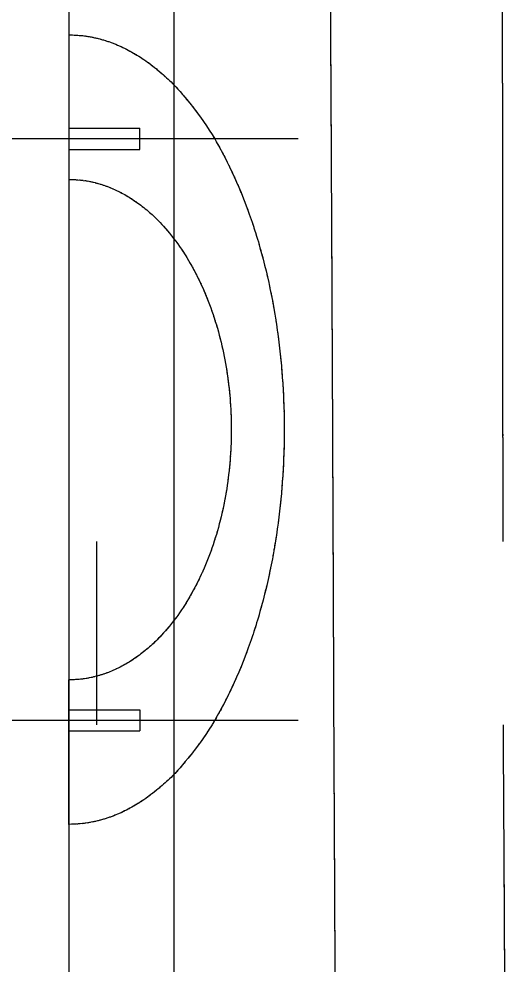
# Model space of a CAD drawing. Header units: millimetres. Extents: x 18456 to 179493, y -203649 to 469211.
# Drawn here: x 108319.4 to 108458.3, y 133472 to 133740.5 of the extents above; entities that cross this region are included whole.
import ezdxf

# ---------------------------------------------------------------- set-up
doc = ezdxf.new("R2010")
doc.units = ezdxf.units.MM
doc.linetypes.add('X-평면도(기본형)$0$HIDDENX2', pattern=[0.75, 0.5, -0.25])
doc.layers.add('X-평면도(기본형)$0$FUR', color=6, linetype='Continuous', true_color=0xff00ff)
doc.layers.add('X-평면도(기본형)$0$KITC', color=6, linetype='Continuous', true_color=0xff00ff)

# ---------------------------------------------------------------- blocks, each defined once
blk = doc.blocks.new('X-평면도(기본형)$0$SB1703 1500')
at = {"layer": 'X-평면도(기본형)$0$FUR', "color": 1, "true_color": 0xff0000}
for p, q in [((607.5, 98.83), (607.5, -30.98)), ((772.5, 98.83), (772.5, -30.98))]:
    blk.add_line(p, q, dxfattribs=at)
at = {"layer": 'X-평면도(기본형)$0$FUR', "color": 8, "linetype": 'X-평면도(기본형)$0$HIDDENX2', "ltscale": 2, "true_color": 0x808080}
for p, q in [((607.5, 98.83), (607.5, -30.98)), ((772.5, 98.83), (772.5, -30.98)), ((604.5, 33.92), (604.5, 54)), ((610.5, 54), (604.5, 54)), ((610.5, 33.92), (610.5, 54)), ((769.5, 33.92), (769.5, 54)), ((769.5, 54), (775.5, 54)), ((775.5, 33.92), (775.5, 54)), ((578, 33.92), (610.5, 33.92)), ((610.5, 33.92), (619, 33.92)), ((769.5, 33.92), (761, 33.92)), ((802, 33.92), (769.5, 33.92))]:
    blk.add_line(p, q, dxfattribs=at)
at = {"layer": 'X-평면도(기본형)$0$FUR'}
for p, q in [((604.5, 33.92), (604.5, 54)), ((610.5, 54), (604.5, 54)), ((610.5, 33.92), (610.5, 54)), ((769.5, 33.92), (769.5, 54)), ((769.5, 54), (775.5, 54)), ((775.5, 33.92), (775.5, 54)), ((578, 33.92), (610.5, 33.92)), ((610.5, 33.92), (619, 33.92)), ((769.5, 33.92), (761, 33.92)), ((802, 33.92), (769.5, 33.92))]:
    blk.add_line(p, q, dxfattribs=at)
at = {"layer": 'X-평면도(기본형)$0$FUR', "color": 8, "linetype": 'X-평면도(기본형)$0$HIDDENX2', "ltscale": 2, "true_color": 0x808080}
for points, knots in [([(606.23, 156.93), (589.66, 157.04), (572.91, 157.14), (539.64, 157.32), (523.02, 157.41), (472.96, 157.67), (439.77, 157.83), (339.8, 158.26), (273.18, 158.48), (206.53, 158.64)], [0, 0, 0, 0, 0.125, 0.125, 0.25, 0.25, 0.5, 0.5, 1, 1, 1, 1]), ([(658.26, 156.94), (676.74, 156.93), (713.71, 156.92), (769.15, 156.86), (824.58, 156.78), (880.01, 156.68), (935.42, 156.54), (972.36, 156.43), (990.82, 156.37)], [0, 0, 0, 0, 0.166676, 0.33335, 0.50002, 0.666686, 0.833346, 1, 1, 1, 1]), ([(606.23, 41.86), (614.9, 41.86), (632.24, 41.86), (649.59, 41.86), (658.26, 41.86)], [0, 0, 0, 0, 0.5, 1, 1, 1, 1])]:
    blk.add_open_spline(points, degree=3, knots=knots, dxfattribs=at)
at = {"layer": 'X-평면도(기본형)$0$FUR', "color": 8, "true_color": 0x808080}
for points, knots in [([(606.23, 156.93), (589.66, 157.04), (572.91, 157.14), (539.64, 157.32), (523.02, 157.41), (472.96, 157.67), (439.77, 157.83), (339.8, 158.26), (273.18, 158.48), (206.53, 158.64)], [0, 0, 0, 0, 0.125, 0.125, 0.25, 0.25, 0.5, 0.5, 1, 1, 1, 1]), ([(658.26, 156.94), (676.74, 156.93), (713.71, 156.92), (769.15, 156.86), (824.58, 156.78), (880.01, 156.68), (935.42, 156.54), (972.36, 156.43), (990.82, 156.37)], [0, 0, 0, 0, 0.166676, 0.33335, 0.50002, 0.666686, 0.833346, 1, 1, 1, 1]), ([(606.23, 41.86), (614.9, 41.86), (632.24, 41.86), (649.59, 41.86), (658.26, 41.86)], [0, 0, 0, 0, 0.5, 1, 1, 1, 1])]:
    blk.add_open_spline(points, degree=3, knots=knots, dxfattribs=at)
at = {"layer": 'X-평면도(기본형)$0$FUR', "color": 8, "linetype": 'X-평면도(기본형)$0$HIDDENX2', "ltscale": 2, "true_color": 0x808080}
for points, degree in [([(604.95, 108.94), (405.57, 109.97), (206.07, 110.27)], 2), ([(988.58, 106.86), (796.86, 108.24), (604.95, 108.94)], 2), ([(1278.21, 63.63), (887.51, 63.63), (496.82, 63.63), (106.13, 63.63)], 3), ([(1278.21, 33.92), (692.17, 33.92), (106.13, 33.92)], 2)]:
    blk.add_open_spline(points, degree=degree, dxfattribs=at)
at = {"layer": 'X-평면도(기본형)$0$FUR', "color": 8, "true_color": 0x808080}
for points, degree in [([(604.95, 108.94), (405.57, 109.97), (206.07, 110.27)], 2), ([(988.58, 106.86), (796.86, 108.24), (604.95, 108.94)], 2), ([(1278.21, 63.63), (887.51, 63.63), (496.82, 63.63), (106.13, 63.63)], 3)]:
    blk.add_open_spline(points, degree=degree, dxfattribs=at)
at = {"layer": 'X-평면도(기본형)$0$FUR'}
for points in [[(802, 33.92), (802, 94.92), (690, 94.92), (578, 94.92), (578, 33.92)], [(761, 33.92), (761, 79.92), (690, 79.92), (619, 79.92), (619, 33.92)]]:
    blk.add_rational_spline(points, [1, 0.707106781187, 1, 0.707106781187, 1], degree=2, knots=[0, 0, 0, 1.570796, 1.570796, 3.141593, 3.141593, 3.141593], dxfattribs=at)
at = {"layer": 'X-평면도(기본형)$0$FUR', "color": 8, "linetype": 'X-평면도(기본형)$0$HIDDENX2', "ltscale": 2, "true_color": 0x808080}
for points in [[(802, 33.92), (802, 94.92), (690, 94.92), (578, 94.92), (578, 33.92)], [(761, 33.92), (761, 79.92), (690, 79.92), (619, 79.92), (619, 33.92)]]:
    blk.add_rational_spline(points, [1, 0.707106781187, 1, 0.707106781187, 1], degree=2, knots=[0, 0, 0, 1.570796, 1.570796, 3.141593, 3.141593, 3.141593], dxfattribs=at)
at = {"layer": 'X-평면도(기본형)$0$FUR'}
blk.add_open_spline([(1278.21, 33.92), (692.17, 33.92), (106.13, 33.92)], degree=2, dxfattribs=at)
blk = doc.blocks.new('X-평면도(기본형)$0$ba15002200')
at = {"layer": 'X-평면도(기본형)$0$FUR'}
blk.add_blockref('X-평면도(기본형)$0$SB1703 1500', (0, 1400), dxfattribs=at)

msp = doc.modelspace()

# ---------------------------------------------------------------- block references
at = {"layer": 'X-평면도(기본형)$0$KITC', "xscale": -1, "rotation": 270}
msp.add_blockref('X-평면도(기본형)$0$ba15002200', (106899.63, 132933.95), dxfattribs=at)

doc.saveas('drawing.dxf')
